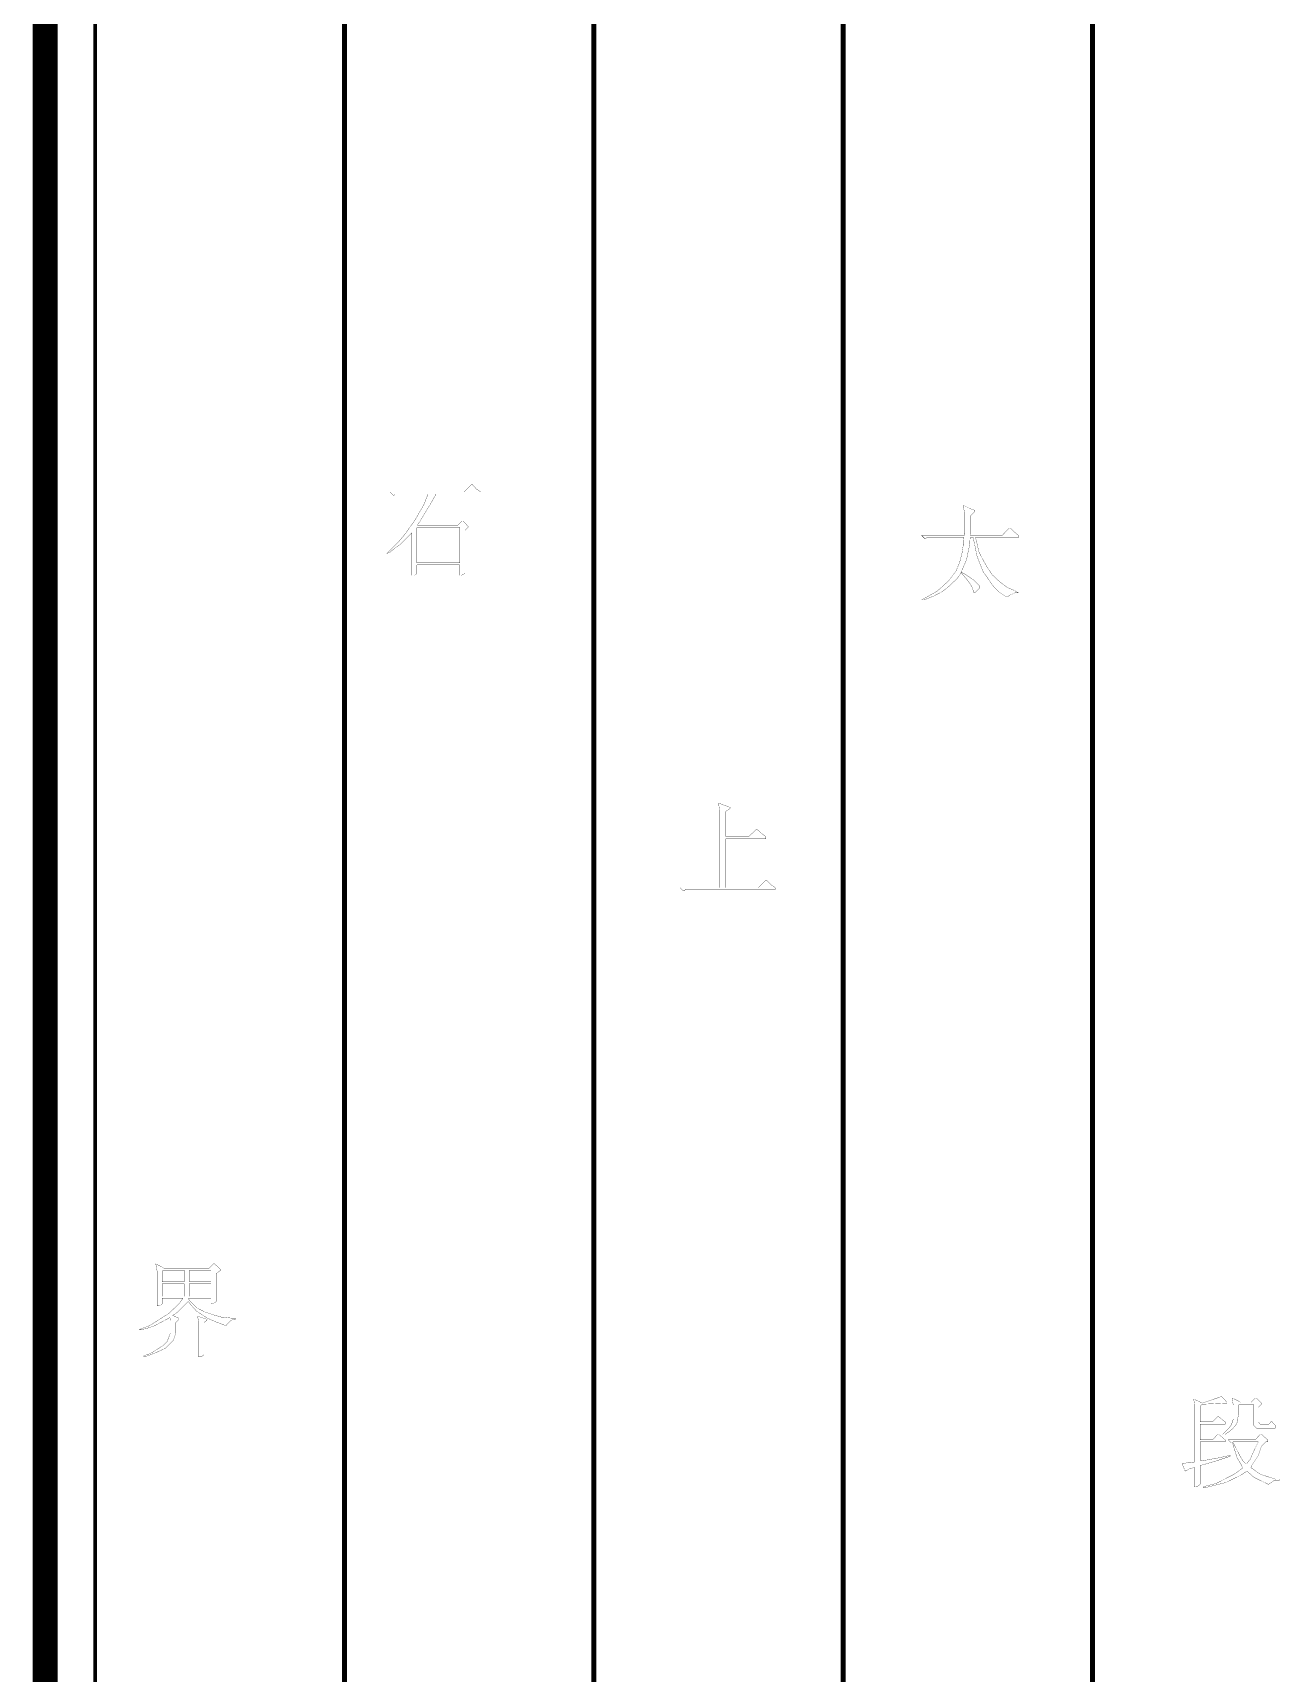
# Model space of a CAD drawing. Extents: x 94 to 452, y -72 to 1042.
# Drawn here: x 93.7 to 143.7, y 226.6 to 292.3 of the extents above; entities that cross this region are included whole.
import ezdxf

# ---------------------------------------------------------------- set-up
doc = ezdxf.new("R2010")
doc.units = 0
doc.header["$MEASUREMENT"] = 0
doc.layers.add('TREE_LAYER', color=7, linetype='Continuous')

msp = doc.modelspace()

# ---------------------------------------------------------------- linework, layer by layer
at = {"layer": 'TREE_LAYER'}
for points, const_width, elevation in [([(94.22612, 13.086307), (94.22612, 93.001716), (94.22612, 848.485862)], 1, 2891.008799), ([(96.22612, 848.485862), (96.22612, 93.001716), (96.22612, 93.001716), (96.22612, 13.086307)], 0.15, 2875.008799), ([(106.22612, 324.946668), (106.22612, 93.001716)], 0.2, 231.944952), ([(116.22612, 324.946668), (116.22612, 99.210443)], 0.2, 225.736226), ([(126.22612, 324.946668), (126.22612, 99.210443)], 0.2, 225.736226), ([(136.22612, 324.946668), (136.22612, 219.464371)], 0.2, 105.482297), ([(111.355979, 274.230099), (111.30892, 274.230099), (111.010881, 273.93206), (108.046175, 273.93206), (108.171665, 273.80657), (108.218724, 273.80657), (108.250096, 273.853628), (109.567743, 273.853628), (109.567743, 273.837942), (109.410881, 273.430099), (109.003037, 272.724217), (108.877547, 272.567354), (108.673626, 272.269315), (108.422645, 271.971275), (107.920684, 271.469315), (108.046175, 271.516374), (108.297155, 271.720295), (108.422645, 271.798726), (108.924606, 272.300687), (108.924606, 272.300687), (108.924606, 270.590883), (109.018724, 270.590883), (109.081469, 270.622256), (109.128528, 270.669315), (109.128528, 270.998726), (109.144214, 271.014413), (110.838331, 271.014413), (110.854018, 270.998726), (110.854018, 270.590883), (110.901077, 270.590883), (111.010881, 270.637942), (111.057939, 270.669315), (111.057939, 272.394805), (111.18343, 272.520295), (111.18343, 272.551668), (110.979508, 272.771275), (110.932449, 272.771275), (110.7599, 272.598726), (109.1599, 272.598726), (109.144214, 272.614413), (109.254018, 272.755589), (109.630488, 273.38304), (109.661861, 273.430099), (109.897155, 273.853628), (111.68539, 273.853628), (111.68539, 273.93206), (111.512841, 274.05755), (111.355979, 274.230099), (111.355979, 274.230099)], 0.01, 133), ([(131.045816, 273.399849), (131.045816, 273.399849), (131.045816, 273.337104), (131.092875, 273.086124), (131.092875, 272.254751), (131.077189, 272.254751), (131.077189, 272.207692), (131.077189, 272.192006), (129.367385, 272.192006), (129.492875, 272.066516), (129.539934, 272.066516), (129.586993, 272.113575), (131.061502, 272.113575), (131.061502, 272.097888), (131.045816, 271.925339), (131.045816, 271.925339), (131.045816, 271.831222), (131.03013, 271.831222), (131.03013, 271.75279), (130.998757, 271.564555), (130.998757, 271.517496), (130.888953, 271.093967), (130.873267, 271.062594), (130.747777, 270.764555), (130.465424, 270.388084), (130.23013, 270.168477), (129.979149, 269.948869), (129.367385, 269.603771), (129.461502, 269.603771), (129.853659, 269.760633), (130.183071, 269.933182), (130.449738, 270.137104), (130.810522, 270.482202), (130.951698, 270.70181), (131.186993, 270.419457), (131.296797, 270.278281), (131.375228, 270.15279), (131.469346, 269.886124), (131.500718, 269.886124), (131.673267, 270.058673), (131.673267, 270.184163), (131.453659, 270.403771), (131.296797, 270.513575), (131.108561, 270.639065), (130.951698, 270.717496), (131.171306, 271.219457), (131.234051, 271.533182), (131.234051, 271.548869), (131.265424, 271.674359), (131.296797, 271.831222), (131.312483, 272.082202), (131.328169, 272.113575), (131.437973, 272.113575), (131.437973, 272.097888), (131.594836, 271.344947), (131.83013, 270.748869), (131.845816, 270.717496), (131.95562, 270.57632), (132.128169, 270.309653), (132.285032, 270.105732), (132.473267, 269.917496), (132.708561, 269.760633), (132.802679, 269.729261), (132.928169, 269.807692), (132.943855, 269.807692), (133.100718, 269.886124), (133.257581, 269.886124), (133.100718, 269.980241), (132.802679, 270.105732), (132.473267, 270.356712), (132.2066, 270.607692), (132.002679, 270.905732), (131.861502, 271.156712), (131.673267, 271.517496), (131.532091, 272.097888), (131.532091, 272.113575), (133.257581, 272.113575), (133.257581, 272.192006), (133.100718, 272.317496), (132.928169, 272.490045), (132.88111, 272.490045), (132.598757, 272.192006), (131.343855, 272.192006), (131.328169, 272.192006), (131.343855, 272.239065), (131.343855, 272.992006), (131.500718, 273.148869), (131.500718, 273.195928), (131.296797, 273.274359), (131.045816, 273.399849), (131.045816, 273.399849)], 0.01, 135), ([(109.128528, 272.504609), (109.144214, 272.520295), (110.838331, 272.520295), (110.854018, 272.504609), (110.854018, 271.092844), (110.838331, 271.092844), (109.144214, 271.092844), (109.128528, 271.092844), (109.128528, 272.504609), (109.128528, 272.504609)], 0.01, 133), ([(121.23552, 261.453881), (121.23552, 261.453881), (121.23552, 261.391136), (121.266892, 261.140155), (121.266892, 258.065645), (121.266892, 258.065645), (119.682578, 258.065645), (119.808069, 257.940155), (119.855127, 257.940155), (119.8865, 257.987214), (123.494343, 257.987214), (123.494343, 258.065645), (123.321794, 258.191136), (123.149245, 258.363685), (123.117873, 258.363685), (122.819833, 258.065645), (121.533559, 258.065645), (121.517873, 258.065645), (121.517873, 260.02643), (121.533559, 260.02643), (123.117873, 260.02643), (123.117873, 260.120547), (122.945324, 260.246038), (122.772775, 260.4029), (122.741402, 260.4029), (122.443363, 260.120547), (121.533559, 260.120547), (121.517873, 260.120547), (121.517873, 261.124469), (121.674735, 261.234273), (121.690422, 261.249959), (121.690422, 261.281332), (121.455127, 261.375449), (121.439441, 261.375449), (121.23552, 261.453881), (121.23552, 261.453881)], 0.01, 134), ([(98.66138, 242.978422), (98.66138, 242.978422), (98.66138, 242.94705), (98.708438, 242.696069), (98.708438, 241.299991), (98.802556, 241.299991), (98.865301, 241.331363), (98.91236, 241.378422), (98.91236, 241.582344), (98.91236, 241.59803), (99.743733, 241.59803), (99.743733, 241.582344), (99.58687, 241.378422), (99.194713, 241.001952), (98.410399, 240.499991), (97.98687, 240.343128), (98.049615, 240.343128), (98.253536, 240.374501), (98.614321, 240.499991), (99.179027, 240.79803), (99.210399, 240.829402), (99.226085, 240.813716), (99.241772, 240.688226), (99.241772, 240.201952), (99.116282, 239.87254), (98.943733, 239.699991), (98.582948, 239.464697), (98.410399, 239.370579), (98.159419, 239.292148), (98.159419, 239.245089), (98.206478, 239.245089), (98.457458, 239.339206), (98.66138, 239.417638), (99.03785, 239.590187), (99.367262, 239.919599), (99.46138, 240.201952), (99.46138, 240.625481), (99.58687, 240.750971), (99.58687, 240.79803), (99.335889, 240.907834), (99.539811, 241.04901), (99.96334, 241.47254), (100.120203, 241.268618), (100.292752, 241.080383), (100.731968, 240.79803), (101.124125, 240.625481), (101.139811, 240.625481), (101.469223, 240.499991), (101.673144, 240.719599), (101.845693, 240.750971), (101.845693, 240.79803), (101.720203, 240.79803), (101.343733, 240.845089), (101.280987, 240.845089), (101.06138, 240.907834), (100.998634, 240.92352), (100.622164, 241.04901), (100.292752, 241.221559), (100.041772, 241.47254), (99.96334, 241.582344), (99.96334, 241.59803), (100.873144, 241.59803), (100.873144, 241.582344), (100.873144, 241.378422), (100.920203, 241.378422), (101.030007, 241.425481), (101.092752, 241.47254), (101.092752, 242.601952), (101.249615, 242.711755), (101.249615, 242.727442), (101.249615, 242.758814), (101.014321, 242.978422), (100.967262, 242.978422), (100.794713, 242.805873), (98.990791, 242.805873), (98.66138, 242.978422), (98.66138, 242.978422)], 0.01, 122), ([(98.943733, 242.711755), (98.959419, 242.727442), (99.790791, 242.727442), (99.790791, 242.711755), (99.790791, 242.27254), (99.790791, 242.256853), (98.91236, 242.256853), (98.91236, 242.27254), (98.91236, 242.680383), (98.943733, 242.711755), (98.943733, 242.711755)], 0.01, 122), ([(98.91236, 242.178422), (98.91236, 242.178422), (99.790791, 242.178422), (99.790791, 242.178422), (99.790791, 241.676461), (99.790791, 241.676461), (98.91236, 241.676461), (98.91236, 241.676461), (98.91236, 242.178422), (98.91236, 242.178422)], 0.01, 122), ([(99.994713, 242.711755), (100.010399, 242.727442), (100.873144, 242.727442), (100.873144, 242.711755), (100.873144, 242.27254), (100.873144, 242.256853), (100.010399, 242.256853), (99.994713, 242.27254), (99.994713, 242.711755), (99.994713, 242.711755)], 0.01, 122), ([(99.994713, 242.178422), (100.010399, 242.178422), (100.873144, 242.178422), (100.873144, 242.178422), (100.873144, 241.676461), (100.873144, 241.676461), (100.010399, 241.676461), (99.994713, 241.676461), (99.994713, 242.178422), (99.994713, 242.178422)], 0.01, 122), ([(100.339811, 240.876461), (100.339811, 240.876461), (100.339811, 240.860775), (100.371183, 240.641167), (100.371183, 239.245089), (100.465301, 239.245089), (100.543733, 239.292148), (100.590791, 239.339206), (100.590791, 240.625481), (100.700595, 240.703912), (100.716282, 240.750971), (100.339811, 240.876461), (100.339811, 240.876461)], 0.01, 122), ([(141.41228, 237.64638), (141.365221, 237.64638), (140.627966, 237.3954), (140.282868, 237.552263), (140.314241, 237.285596), (140.314241, 235.042459), (140.298554, 235.026772), (140.267182, 235.026772), (140.141692, 235.011086), (140.078947, 235.011086), (139.81228, 234.964027), (139.81228, 234.964027), (139.93777, 234.665988), (140.110319, 234.760106), (140.298554, 234.807165), (140.314241, 234.807165), (140.314241, 234.038537), (140.424045, 234.054223), (140.48679, 234.085596), (140.533849, 234.132655), (140.533849, 234.86991), (140.533849, 234.885596), (141.224045, 235.089518), (141.741692, 235.262067), (141.741692, 235.293439), (141.726005, 235.293439), (141.271104, 235.199321), (141.129927, 235.167949), (141.098554, 235.167949), (140.675025, 235.089518), (140.627966, 235.089518), (140.565221, 235.073831), (140.533849, 235.073831), (140.533849, 235.842459), (140.533849, 235.842459), (141.53777, 235.842459), (141.53777, 235.92089), (141.28679, 236.140498), (141.239731, 236.140498), (141.035809, 235.92089), (140.533849, 235.92089), (140.533849, 235.936576), (140.533849, 236.548341), (140.533849, 236.548341), (141.53777, 236.548341), (141.53777, 236.642459), (141.28679, 236.84638), (141.239731, 236.84638), (141.035809, 236.642459), (140.533849, 236.642459), (140.533849, 236.642459), (140.533849, 237.26991), (140.61228, 237.348341), (141.616202, 237.3954), (141.616202, 237.426772), (141.41228, 237.64638), (141.41228, 237.64638)], 0.01, 136), ([(141.835809, 237.599321), (141.820123, 237.599321), (141.820123, 237.567949), (141.867182, 237.316969), (141.867182, 236.752263), (141.788751, 236.516969), (141.694633, 236.391478), (141.443653, 236.140498), (141.53777, 236.140498), (141.678947, 236.234616), (141.851496, 236.375792), (141.992672, 236.548341), (142.039731, 236.673831), (142.039731, 236.752263), (142.071104, 236.909125), (142.071104, 237.301282), (142.118162, 237.348341), (142.651496, 237.348341), (142.667182, 237.348341), (142.667182, 236.516969), (142.792672, 236.391478), (143.545613, 236.391478), (143.576986, 236.422851), (143.576986, 236.46991), (143.420123, 236.642459), (143.373064, 236.642459), (143.294633, 236.548341), (142.949535, 236.548341), (142.871104, 236.642459), (142.871104, 237.222851), (142.996594, 237.348341), (142.996594, 237.3954), (142.792672, 237.599321), (142.745613, 237.599321), (142.573064, 237.426772), (142.165221, 237.426772), (141.835809, 237.599321), (141.835809, 237.599321)], 0.01, 136), ([(142.996594, 236.140498), (142.949535, 236.140498), (142.745613, 235.92089), (141.66326, 235.92089), (141.788751, 235.7954), (141.820123, 235.7954), (141.835809, 235.7954), (142.024045, 235.183635), (142.165221, 234.964027), (142.243653, 234.791478), (141.898554, 234.540498), (141.1613, 234.164027), (140.659339, 234.038537), (140.659339, 234.007165), (140.753456, 234.007165), (141.569143, 234.211086), (142.149535, 234.493439), (142.416202, 234.665988), (142.698554, 234.415008), (143.278947, 234.132655), (143.498554, 234.289518), (143.702476, 234.289518), (143.702476, 234.336576), (143.576986, 234.336576), (142.949535, 234.540498), (142.573064, 234.807165), (142.620123, 234.916969), (142.871104, 235.293439), (142.996594, 235.66991), (143.169143, 235.842459), (143.247574, 235.842459), (143.247574, 235.92089), (142.996594, 236.140498), (142.996594, 236.140498)], 0.01, 136), ([(141.867182, 235.842459), (141.867182, 235.842459), (142.855417, 235.842459), (142.871104, 235.842459), (142.745613, 235.591478), (142.541692, 235.136576), (142.400515, 234.964027), (142.369143, 234.964027), (142.243653, 235.089518), (142.133849, 235.277753), (141.867182, 235.7954), (141.835809, 235.811086), (141.867182, 235.842459), (141.867182, 235.842459)], 0.01, 136)]:
    msp.add_lwpolyline(points, dxfattribs=dict(at, const_width=const_width, elevation=elevation))

doc.saveas('drawing.dxf')
